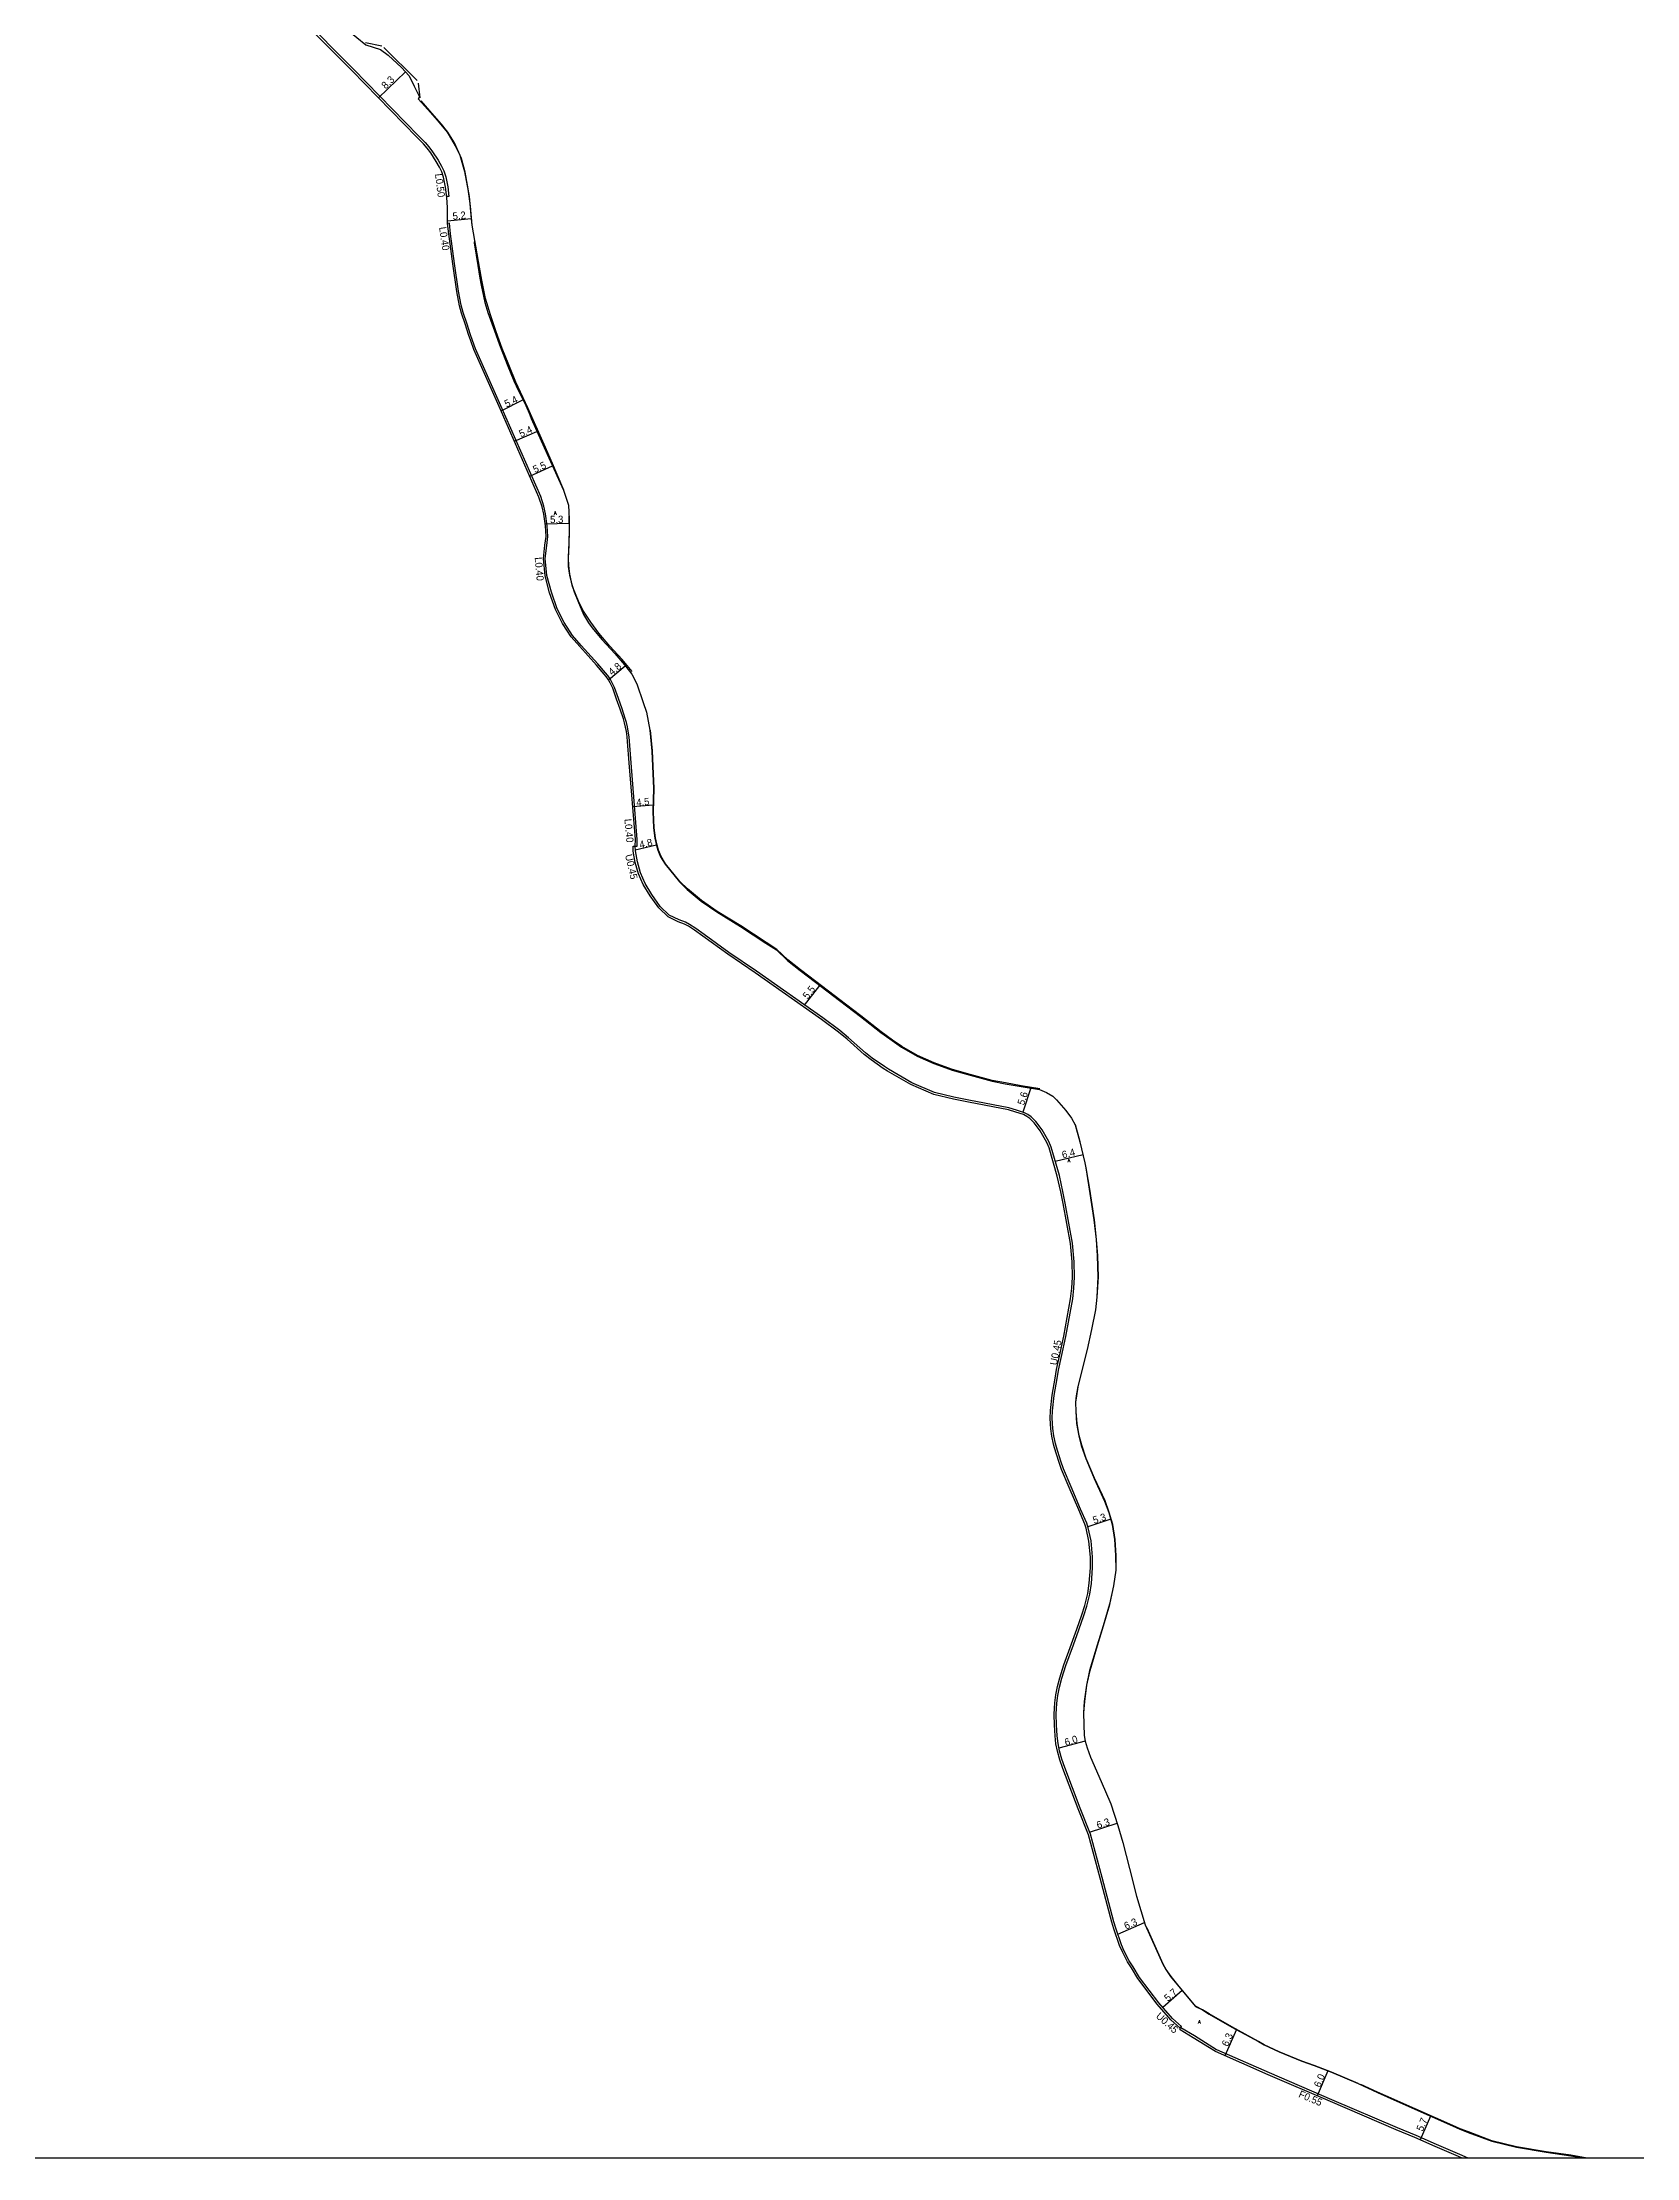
# Model space of a CAD drawing. Header units: metres. Extents: x -24000 to -20800, y -90000 to -87000.
# Drawn here: x -21578 to -21226.7, y -90000 to -89534.1 of the extents above; entities that cross this region are included whole.
import ezdxf

# ---------------------------------------------------------------- set-up
doc = ezdxf.new("R2010")
doc.units = ezdxf.units.M
doc.header["$LTSCALE"] = 2.5
for name, color, linetype in [('側溝・桝', 7, 'Continuous'), ('図郭', 7, 'Continuous'), ('幅員', 7, 'Continuous'), ('歩道・分離帯・安全施設', 7, 'Continuous'), ('舗装', 7, 'Continuous'), ('道路', 7, 'Continuous')]:
    doc.layers.add(name, color=color, linetype=linetype)
doc.styles.get("Standard").update_dxf_attribs({"font": ''})
doc.styles.add('YOKO_DECO', font='txt.shx', dxfattribs={"bigfont": 'extfont.shx'})
doc.styles.get('Standard').set_extended_font_data('@MS PGothic')

msp = doc.modelspace()

# ---------------------------------------------------------------- linework, layer by layer
at = {"layer": '側溝・桝'}
for points in [[(-21521.15, -89528.18), (-21509.43, -89539.99), (-21495.07, -89554.67), (-21493.6, -89556.15), (-21492.78, -89557.09), (-21491.98, -89558.19), (-21490.77, -89560.06), (-21490.03, -89561.37), (-21489.51, -89562.41), (-21489.08, -89563.7), (-21488.61, -89565.94), (-21488.38, -89568.02), (-21488.87, -89568.08)], [(-21447.33, -89711.15), (-21446.91, -89711.15), (-21446.88, -89709.64), (-21448.22, -89692.76), (-21448.59, -89688.03), (-21448.68, -89687.03), (-21448.87, -89685.84), (-21449.06, -89684.86), (-21449.28, -89683.87), (-21449.53, -89683), (-21450.23, -89680.86), (-21451.04, -89678.63), (-21451.9, -89676.19), (-21452.48, -89674.99), (-21452.87, -89674.3), (-21453.39, -89673.53), (-21453.87, -89672.96), (-21455.59, -89671), (-21459.22, -89666.92), (-21461.15, -89664.77), (-21463.02, -89661.91), (-21464.53, -89658.85), (-21465.79, -89655.21), (-21466.8, -89651.55), (-21467.15, -89647.79), (-21466.84, -89644.89), (-21466.56, -89642.92), (-21466.72, -89640.56), (-21467.08, -89637.97), (-21467.45, -89636.27), (-21468.15, -89634.15), (-21476.92, -89614.14), (-21482.54, -89601.57), (-21483.18, -89599.74), (-21483.68, -89598.32), (-21484.37, -89596.16), (-21485.25, -89593.63), (-21485.68, -89592.01), (-21486.26, -89588.9), (-21487.15, -89582.79), (-21488.03, -89576.26), (-21488.28, -89573.93), (-21488.67, -89573.97)], [(-21327.28, -89971.47), (-21326.97, -89971.12), (-21328.97, -89969.33), (-21331.98, -89965.91), (-21336.19, -89960.29), (-21337.62, -89957.97), (-21338.48, -89956.64), (-21339.57, -89954.49), (-21340.19, -89953.11), (-21341.46, -89949.46), (-21341.91, -89948.03), (-21344.42, -89938.31), (-21347.01, -89928.75), (-21349.31, -89923.02), (-21352.7, -89914.07), (-21353.34, -89912.26), (-21353.84, -89910.4), (-21354.16, -89908.79), (-21354.35, -89907.07), (-21354.51, -89904.69), (-21354.57, -89902.29), (-21354.45, -89899.86), (-21354.21, -89898.17), (-21353.84, -89896.34), (-21353.31, -89894.41), (-21352.43, -89891.57), (-21350.74, -89887.01), (-21349.61, -89883.77), (-21348.48, -89880.6), (-21347.83, -89878.5), (-21347.15, -89875.85), (-21346.83, -89873.53), (-21346.56, -89870.09), (-21346.55, -89867.68), (-21346.9, -89864.15), (-21347.55, -89861.25), (-21347.86, -89860.28), (-21349.19, -89857.16), (-21351.27, -89852.22), (-21352.94, -89848.25), (-21353.56, -89846.56), (-21354.52, -89843.53), (-21354.73, -89842.72), (-21355.06, -89841.01), (-21355.29, -89839.42), (-21355.47, -89837.15), (-21355.37, -89835.49), (-21355.01, -89832.12), (-21354.36, -89828.4), (-21354.04, -89826.53), (-21353.4, -89823.53), (-21352.46, -89819.14), (-21350.93, -89810.87), (-21350.71, -89808.51), (-21350.54, -89806.09), (-21350.58, -89802.67), (-21350.95, -89798.61), (-21352.58, -89789.75), (-21353.08, -89787.18), (-21353.88, -89783.7), (-21355.68, -89777.43), (-21356.21, -89776.19), (-21357.68, -89773.59), (-21359.06, -89771.75), (-21360.09, -89770.79), (-21360.82, -89770.26), (-21361.56, -89769.84), (-21363.32, -89769.26), (-21364.98, -89768.76), (-21373.8, -89767.07), (-21377.1, -89766.4), (-21381.37, -89765.39), (-21386.42, -89763.23), (-21391.5, -89760.29), (-21392.42, -89759.7), (-21395.11, -89757.86), (-21396.56, -89756.67), (-21400.34, -89753.32), (-21402.26, -89751.71), (-21406, -89748.96), (-21420.61, -89738.69), (-21426.69, -89734.55), (-21432.15, -89730.57), (-21433.99, -89729.29), (-21435.37, -89728.39), (-21436.27, -89727.9), (-21437.67, -89727.36), (-21439.84, -89726.34), (-21441.81, -89724.42), (-21443.67, -89721.82), (-21445.17, -89719.34), (-21446.17, -89717.05), (-21446.86, -89714.61), (-21447.3, -89712.19), (-21447.33, -89711.15)], [(-21327.12, -89971.29), (-21324.12, -89973.1), (-21319.23, -89976.16), (-21307.68, -89981.25), (-21293.9, -89987.16), (-21279.43, -89993.36), (-21275.35, -89995.07), (-21270.87, -89997), (-21265.74, -89999.22), (-21263.84, -90000)]]:
    msp.add_lwpolyline(points, dxfattribs=at)
at = {"layer": '図郭'}
msp.add_lwpolyline([(-21600, -90000), (-20800, -90000), (-20800, -89400), (-21600, -89400)], close=True, dxfattribs=at)
at = {"layer": '幅員'}
for points in [[(-21503.91, -89546.33), (-21497.98, -89540.57)], [(-21488.68, -89573.43), (-21483.46, -89572.91)], [(-21476.89, -89615.24), (-21472.06, -89612.85)], [(-21473.95, -89621.95), (-21469, -89619.79)], [(-21470.57, -89629.66), (-21465.58, -89627.39)], [(-21467.2, -89640.13), (-21461.88, -89640.02)], [(-21453.22, -89674.52), (-21449.53, -89671.44)], [(-21443.4, -89702.1), (-21447.87, -89702.45)], [(-21447.31, -89711.97), (-21442.67, -89710.88)], [(-21410, -89746.15), (-21406.66, -89741.8)], [(-21360.19, -89764.4), (-21361.95, -89769.71)], [(-21354.8, -89780.52), (-21348.61, -89779.03)], [(-21342.55, -89859.38), (-21347.61, -89861.04)], [(-21348.19, -89908.23), (-21353.96, -89909.78)], [(-21347.2, -89928.27), (-21341.17, -89926.3)], [(-21340.99, -89950.8), (-21335.14, -89948.18)], [(-21326.82, -89963.14), (-21331.11, -89966.91)], [(-21314.87, -89971.78), (-21317.41, -89977.56)], [(-21294.72, -89980.88), (-21297.08, -89986.39)], [(-21272.12, -89990.83), (-21274.39, -89996.07)]]:
    msp.add_lwpolyline(points, dxfattribs=at)
at = {"layer": '歩道・分離帯・安全施設'}
for points in [[(-21503.15, -89534.91), (-21506.76, -89534.2)], [(-21495.4, -89542.47), (-21502.71, -89535.24)], [(-21494.7, -89546.31), (-21495.06, -89543.12)], [(-21463.09, -89632.7), (-21465.55, -89626.85), (-21467.13, -89623.34), (-21470.99, -89614.57), (-21473.61, -89608.96), (-21475.21, -89605.16), (-21476.62, -89601.51), (-21477.98, -89597.84), (-21479.23, -89594.15), (-21480.34, -89590.49), (-21481.13, -89586.48), (-21481.84, -89582.37), (-21483.27, -89574.35), (-21483.63, -89570.21), (-21484.12, -89566.36), (-21484.78, -89562.66), (-21485.58, -89559.66), (-21487.17, -89556.22), (-21488.64, -89553.88), (-21490.03, -89552.15), (-21492.58, -89549.17), (-21494.48, -89547.01)], [(-21448.04, -89672.64), (-21450.23, -89670.01), (-21452.94, -89667.06), (-21455.32, -89664.26), (-21457.14, -89661.81), (-21458.84, -89659.16), (-21459.86, -89657.18), (-21461.13, -89653.98), (-21461.74, -89651.27), (-21461.99, -89649.35), (-21462.05, -89647.75), (-21461.86, -89644.85), (-21461.81, -89641.57), (-21461.89, -89638.49)], [(-21358.2, -89764.58), (-21362.26, -89763.92), (-21365.77, -89763.3), (-21368.66, -89762.73), (-21373.51, -89761.41), (-21377.41, -89760.35), (-21381.49, -89758.84), (-21385.13, -89757.26), (-21388.58, -89755.29), (-21390.64, -89753.85), (-21393.12, -89752.03), (-21397.62, -89748.54), (-21402.24, -89745.02), (-21407.53, -89740.94), (-21410.88, -89738.39), (-21413.67, -89736.2), (-21416.1, -89733.87), (-21418.48, -89732.36), (-21424.07, -89728.72), (-21429.24, -89725.51), (-21432.71, -89723.12), (-21435.81, -89720.56), (-21437.48, -89718.92), (-21440.64, -89715.05), (-21441.62, -89713.45), (-21442.19, -89711.99), (-21442.5, -89710.95), (-21442.88, -89709.34), (-21443.14, -89707.1), (-21443.29, -89703.56), (-21443.18, -89698.44), (-21443.36, -89693.52), (-21443.51, -89690.18), (-21443.99, -89685.57)], [(-21348.36, -89907.12), (-21348.49, -89902), (-21348.29, -89899.54), (-21347.83, -89895.91), (-21347.12, -89892.73), (-21345.49, -89887.16), (-21344.16, -89882.88), (-21342.77, -89878.13), (-21341.88, -89874.06), (-21341.35, -89870.62), (-21341.39, -89867.36), (-21341.61, -89863.85), (-21342.13, -89860.55), (-21342.87, -89857.88), (-21343.81, -89855.34), (-21346.13, -89850.36), (-21347.99, -89845.97), (-21348.95, -89843.09), (-21349.48, -89840.97), (-21349.97, -89838.27), (-21350.15, -89835.66), (-21350.22, -89833.63), (-21350.06, -89832.19), (-21349.7, -89830.19), (-21347.67, -89822.03), (-21346.7, -89817.62), (-21345.85, -89813.25), (-21345.54, -89810.45), (-21345.27, -89806.02), (-21345.42, -89801.39), (-21345.68, -89797.79), (-21346.16, -89793.41), (-21347.18, -89786.66), (-21347.98, -89781.96), (-21348.17, -89780.86), (-21349.28, -89776.25), (-21350.34, -89772.51)], [(-21288.06, -89983.65), (-21293.94, -89981.16), (-21297.75, -89979.7), (-21300.48, -89978.72), (-21305.45, -89976.66), (-21308.72, -89975.11), (-21309.97, -89974.41), (-21315.88, -89971.2), (-21320.84, -89968.35), (-21322.35, -89967.43), (-21323.85, -89966.66), (-21325.26, -89964.97), (-21327.53, -89962.24), (-21329.28, -89960.1), (-21330.38, -89958.53), (-21331.04, -89957.38), (-21334.53, -89949.47)], [(-21237.96, -90000), (-21237.97, -90000), (-21241.17, -89999.47), (-21246.61, -89998.71), (-21253.16, -89997.61), (-21258.59, -89996.27), (-21263.75, -89994.34), (-21265.59, -89993.61), (-21267.21, -89992.92), (-21275.48, -89989.22), (-21280.12, -89987.17), (-21283.77, -89985.55), (-21287.44, -89983.9)]]:
    msp.add_lwpolyline(points, dxfattribs=at)
at = {"layer": '道路'}
for points in [[(-21482.91, -89601.75), (-21483.55, -89599.87), (-21484.05, -89598.45), (-21484.75, -89596.29), (-21485.62, -89593.75), (-21486.07, -89592.1), (-21486.65, -89588.96), (-21487.54, -89582.85), (-21488.42, -89576.31), (-21488.67, -89573.97), (-21488.69, -89570.5), (-21488.84, -89568.31), (-21489.1, -89566.02), (-21489.56, -89563.83), (-21489.96, -89562.59), (-21490.46, -89561.6), (-21491.19, -89560.31), (-21492.38, -89558.47), (-21493.16, -89557.4), (-21493.95, -89556.48), (-21495.42, -89555.01), (-21509.77, -89540.33), (-21521.49, -89528.53)], [(-21510.64, -89531.41), (-21506.68, -89534.68), (-21503.48, -89535.69), (-21501.75, -89536.92), (-21498.86, -89539.66), (-21497.13, -89541.45), (-21496.03, -89543.77), (-21494.9, -89546.09), (-21495.18, -89546.57), (-21493.01, -89548.89), (-21490.93, -89551.35), (-21488.8, -89553.91), (-21487.78, -89555.51), (-21486.7, -89557.44), (-21485.95, -89558.93), (-21484.94, -89562.56), (-21483.94, -89568.04), (-21483.45, -89572.96), (-21483.33, -89574.34), (-21482.71, -89577.75), (-21482.79, -89578.29), (-21482, -89583.27), (-21481.57, -89586.03), (-21481.26, -89587.6), (-21480.5, -89591.37), (-21479.8, -89593.58), (-21478.31, -89597.63), (-21477.2, -89600.7), (-21475.4, -89605.4), (-21474.06, -89608.63), (-21473.1, -89610.74), (-21471.46, -89614.07), (-21470.68, -89615.8), (-21470.24, -89616.93), (-21469.03, -89619.72), (-21466.76, -89624.79), (-21463.15, -89632.73), (-21462.01, -89636.07), (-21461.9, -89639.1), (-21461.85, -89641.4), (-21461.96, -89644.26), (-21462.12, -89647.5), (-21462.08, -89649.58), (-21461.78, -89651.47), (-21461.43, -89652.97), (-21460.76, -89655.16), (-21459.82, -89657.46), (-21458.91, -89659.73), (-21458.73, -89660.15), (-21458.27, -89660.88), (-21457.59, -89661.97), (-21456.79, -89663.09), (-21454.66, -89665.64), (-21451.79, -89668.73), (-21449.73, -89671.2), (-21448.09, -89673.24), (-21446.99, -89675.37), (-21445.55, -89679.47), (-21444.86, -89681.65), (-21444.14, -89685.59), (-21443.66, -89690.19), (-21443.51, -89693.52), (-21443.33, -89698.44), (-21443.43, -89703.56), (-21443.28, -89707.12), (-21443.03, -89709.36), (-21442.64, -89710.99), (-21442.33, -89712.04), (-21441.75, -89713.51), (-21440.76, -89715.14), (-21437.59, -89719.02), (-21435.91, -89720.67), (-21432.8, -89723.24), (-21429.32, -89725.63), (-21424.15, -89728.84), (-21418.56, -89732.48), (-21416.19, -89733.98), (-21413.77, -89736.31), (-21410.97, -89738.51), (-21407.62, -89741.06), (-21402.33, -89745.13), (-21397.71, -89748.66), (-21393.21, -89752.15), (-21390.73, -89753.97), (-21388.66, -89755.41), (-21385.2, -89757.39), (-21381.55, -89758.98), (-21377.46, -89760.48), (-21373.55, -89761.55), (-21368.7, -89762.87), (-21365.8, -89763.45), (-21362.28, -89764.06), (-21358.22, -89764.72), (-21356.7, -89765.37), (-21355.32, -89766.19), (-21354.5, -89767), (-21352.46, -89769.36), (-21351.18, -89771.08), (-21350.43, -89772.54), (-21349.38, -89776.27), (-21348.27, -89780.87), (-21348.08, -89781.97), (-21347.28, -89786.68), (-21346.25, -89793.42), (-21345.78, -89797.8), (-21345.52, -89801.4), (-21345.37, -89806.01), (-21345.64, -89810.44), (-21345.95, -89813.23), (-21346.8, -89817.6), (-21347.77, -89822.01), (-21349.8, -89830.17), (-21350.15, -89832.17), (-21350.31, -89833.63), (-21350.25, -89835.66), (-21350.07, -89838.28), (-21349.58, -89840.99), (-21349.04, -89843.11), (-21348.08, -89846), (-21346.22, -89850.4), (-21343.9, -89855.37), (-21342.96, -89857.91), (-21342.22, -89860.57), (-21341.71, -89863.86), (-21341.49, -89867.37), (-21341.44, -89870.62), (-21341.97, -89874.04), (-21342.86, -89878.11), (-21344.26, -89882.85), (-21345.58, -89887.13), (-21347.21, -89892.71), (-21347.92, -89895.9), (-21348.39, -89899.53), (-21348.59, -89902), (-21348.4, -89907.04), (-21348.19, -89908.23), (-21347.75, -89909.7), (-21347.03, -89911.81), (-21344.65, -89917.14), (-21342.57, -89922.04), (-21341.01, -89926.8), (-21339.86, -89930.56), (-21338.45, -89936.3), (-21336.88, -89942.39), (-21334.97, -89948.72), (-21331.07, -89957.39), (-21330.41, -89958.55), (-21329.3, -89960.12), (-21327.55, -89962.26), (-21325.28, -89964.98), (-21323.87, -89966.68), (-21322.36, -89967.46), (-21320.86, -89968.37), (-21315.89, -89971.22), (-21309.99, -89974.43), (-21308.73, -89975.14), (-21305.46, -89976.68), (-21300.48, -89978.75), (-21297.76, -89979.72), (-21293.94, -89981.18), (-21288.07, -89983.68), (-21283.81, -89985.64), (-21280.16, -89987.26), (-21275.52, -89989.31), (-21267.25, -89993.01), (-21265.62, -89993.7), (-21263.78, -89994.43), (-21258.62, -89996.36), (-21253.18, -89997.71), (-21246.62, -89998.81), (-21241.19, -89999.57), (-21238.56, -90000)], [(-21327.28, -89971.47), (-21329.3, -89969.66), (-21332.34, -89966.21), (-21336.57, -89960.55), (-21338.01, -89958.22), (-21338.88, -89956.87), (-21339.98, -89954.68), (-21340.62, -89953.28), (-21341.9, -89949.6), (-21342.35, -89948.16), (-21344.86, -89938.43), (-21347.44, -89928.89), (-21349.74, -89923.17), (-21353.13, -89914.25), (-21353.78, -89912.39), (-21354.29, -89910.5), (-21354.62, -89908.86), (-21354.81, -89907.11), (-21354.97, -89904.72), (-21355.03, -89902.29), (-21354.91, -89899.8), (-21354.66, -89898.09), (-21354.29, -89896.25), (-21353.76, -89894.28), (-21352.87, -89891.42), (-21351.17, -89886.85), (-21350.05, -89883.62), (-21348.92, -89880.46), (-21348.28, -89878.39), (-21347.6, -89875.76), (-21347.29, -89873.48), (-21347.02, -89870.07), (-21347.01, -89867.7), (-21347.35, -89864.23), (-21347.99, -89861.37), (-21348.29, -89860.45), (-21349.62, -89857.34), (-21351.69, -89852.41), (-21353.37, -89848.41), (-21354, -89846.68), (-21354.97, -89843.65), (-21355.18, -89842.82), (-21355.52, -89841.07), (-21355.75, -89839.46), (-21355.93, -89837.16), (-21355.83, -89835.46), (-21355.47, -89832.06), (-21354.82, -89828.32), (-21354.49, -89826.44), (-21353.85, -89823.43), (-21352.91, -89819.05), (-21351.39, -89810.81), (-21351.16, -89808.47), (-21351, -89806.07), (-21351.04, -89802.7), (-21351.41, -89798.67), (-21353.04, -89789.83), (-21353.53, -89787.28), (-21354.33, -89783.82), (-21356.11, -89777.58), (-21356.62, -89776.39), (-21358.07, -89773.85), (-21359.41, -89772.06), (-21360.38, -89771.15), (-21361.07, -89770.65), (-21361.75, -89770.26), (-21363.46, -89769.7), (-21365.09, -89769.21), (-21373.89, -89767.53), (-21377.2, -89766.85), (-21381.51, -89765.83), (-21386.63, -89763.65), (-21391.74, -89760.69), (-21392.67, -89760.09), (-21395.38, -89758.23), (-21396.86, -89757.02), (-21400.64, -89753.67), (-21402.55, -89752.08), (-21406.27, -89749.34), (-21420.88, -89739.07), (-21426.96, -89734.93), (-21432.41, -89730.94), (-21434.24, -89729.67), (-21435.6, -89728.79), (-21436.47, -89728.32), (-21437.85, -89727.78), (-21440.1, -89726.72), (-21442.16, -89724.72), (-21444.06, -89722.08), (-21445.58, -89719.55), (-21446.61, -89717.21), (-21447.31, -89714.71), (-21447.76, -89712.24), (-21447.82, -89711.17), (-21447.33, -89711.15), (-21447.3, -89709.65), (-21448.63, -89692.8), (-21449, -89688.06), (-21449.09, -89687.08), (-21449.28, -89685.92), (-21449.46, -89684.95), (-21449.68, -89683.98), (-21449.93, -89683.12), (-21450.62, -89680.99), (-21451.43, -89678.77), (-21452.29, -89676.36), (-21452.85, -89675.19), (-21453.22, -89674.52), (-21453.72, -89673.78), (-21454.18, -89673.23), (-21455.9, -89671.28), (-21459.53, -89667.2), (-21461.48, -89665.03), (-21463.38, -89662.12), (-21464.91, -89659.01), (-21466.19, -89655.33), (-21467.21, -89651.62), (-21467.57, -89647.79), (-21467.26, -89644.84), (-21466.97, -89642.91), (-21467.13, -89640.6), (-21467.49, -89638.05), (-21467.85, -89636.38), (-21468.54, -89634.3), (-21477.3, -89614.3), (-21482.91, -89601.75)], [(-21265.27, -90000), (-21265.95, -89999.72), (-21271.08, -89997.51), (-21275.56, -89995.57), (-21279.65, -89993.86), (-21294.12, -89987.66), (-21307.9, -89981.75), (-21319.49, -89976.64), (-21324.41, -89973.57), (-21327.24, -89971.86), (-21327.28, -89971.47)]]:
    msp.add_lwpolyline(points, dxfattribs=at)

# ---------------------------------------------------------------- texts
at = {"layer": '側溝・桝'}
for s, rotation, p in [('L0.50', 277, (-21491.45, -89563.1)), ('L0.40', 278, (-21490.55, -89574.84)), ('L0.40', 275, (-21469.49, -89647.55)), ('L0.40', 275, (-21449.72, -89705.18)), ('U0.45', 283, (-21449.58, -89713.12)), ('U0.45', 79, (-21354.43, -89825.56)), ('U0.45', 318, (-21332.74, -89969.02)), ('F0.55', 337, (-21301.31, -89986.6))]:
    msp.add_text(s, height=1.6, rotation=rotation, dxfattribs=at).set_placement(p)
at = {"layer": '幅員'}
for s, rotation, p in [('8.3', 44, (-21502.32, -89544.5)), ('5.2', 6, (-21487.49, -89573.2)), ('5.4', 26, (-21475.67, -89614.56)), ('5.4', 24, (-21472.5, -89621.13)), ('5.5', 24, (-21469.44, -89628.99)), ('5.3', 1, (-21466.07, -89639.99)), ('4.8', 40, (-21452.44, -89673.64)), ('4.5', 5, (-21447.04, -89702.32)), ('4.8', 13, (-21446.24, -89711.65)), ('5.5', 52, (-21409.33, -89744.98)), ('5.6', 72, (-21361.66, -89768.31)), ('6.4', 14, (-21353.1, -89779.94)), ('5.3', 18, (-21346.2, -89860.42)), ('6.0', 18, (-21352.44, -89909.35)), ('6.3', 18, (-21345.38, -89927.57)), ('6.3', 24, (-21339.19, -89949.79)), ('5.7', 41, (-21329.95, -89965.71)), ('6.3', 66, (-21316.74, -89975.66)), ('6.0', 67, (-21296.41, -89984.66)), ('5.7', 67, (-21273.82, -89994.33))]:
    msp.add_text(s, height=1.6, rotation=rotation, dxfattribs=at).set_placement(p)
at = {"layer": '舗装', "style": 'YOKO_DECO'}
for p in [(-21465.25, -89638.13, 826.75), (-21352.05, -89780.73, 810.03), (-21323.31, -89970.48, 792.24)]:
    msp.add_text('A', height=0.75, dxfattribs=at).set_placement(p)

doc.saveas('drawing.dxf')
